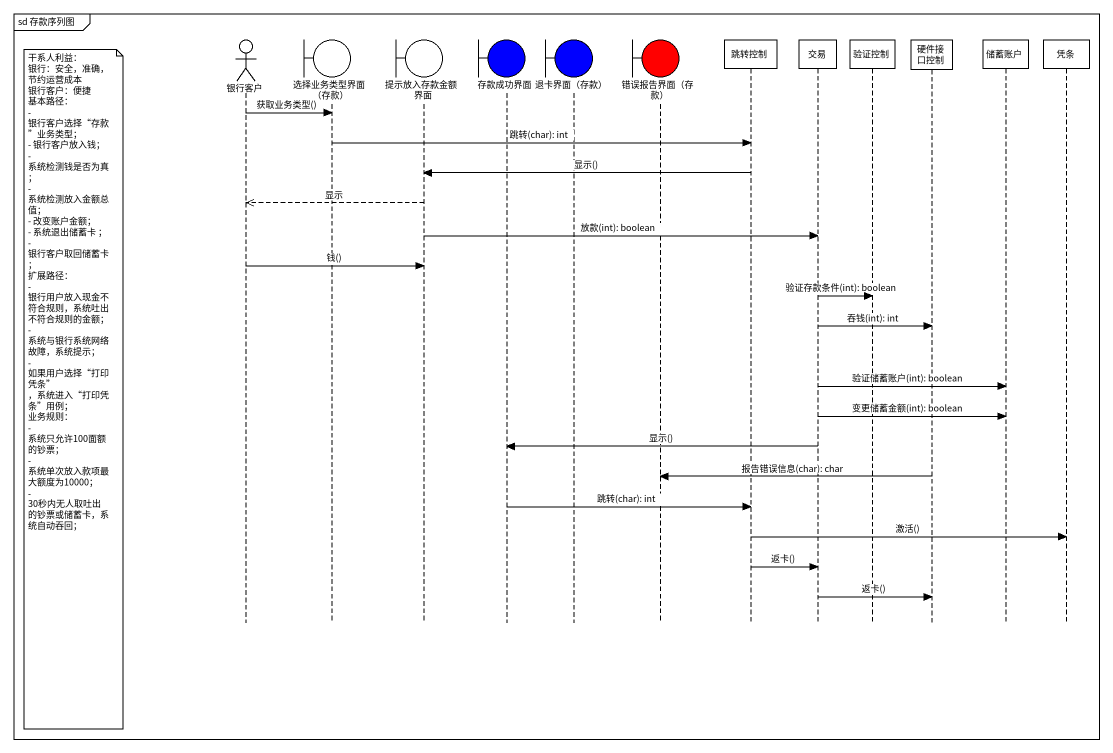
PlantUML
@startuml
mainframe sd 存款序列图
hide footbox
actor 银行客户
boundary "选择业务类型界面（存款）" as 选择业务类型界面_存款
boundary 提示放入存款金额界面
boundary 存款成功界面 #0000FF
boundary "退卡界面（存款）" as 退卡界面_存款 #0000FF
boundary "错误报告界面（存款）" as 错误报告界面_存款 #FF0000
participant 跳转控制
participant 交易
participant 验证控制
participant 硬件接口控制
participant 储蓄账户
participant 凭条

银行客户 -> 选择业务类型界面_存款 : 获取业务类型()
选择业务类型界面_存款 -> 跳转控制 : 跳转(char): int
跳转控制 -> 提示放入存款金额界面 : 显示()
提示放入存款金额界面 -->> 银行客户 : 显示
提示放入存款金额界面 -> 交易 : 放款(int): boolean
银行客户 -> 提示放入存款金额界面 : 钱()
交易 -> 验证控制 : 验证存款条件(int): boolean
交易 -> 硬件接口控制 : 吞钱(int): int
交易 -> 储蓄账户 : 验证储蓄账户(int): boolean
note left of 银行客户
  干系人利益：
  银行：安全，准确，节约运营成本
  银行客户：便捷
  基本路径：
  - 银行客户选择“存款”业务类型；
  - 银行客户放入钱；
  - 系统检测钱是否为真；
  - 系统检测放入金额总值；
  - 改变账户金额；
  - 系统退出储蓄卡 ；
  - 银行客户取回储蓄卡 ；
  扩展路径：
  - 银行用户放入现金不符合规则，系统吐出不符合规则的金额；
  - 系统与银行系统网络故障，系统提示；
  - 如果用户选择“打印凭条” ，系统进入“打印凭条”用例；
  业务规则：
  - 系统只允许100面额的钞票；
  - 系统单次放入款项最大额度为10000；
  - 30秒内无人取吐出的钞票或储蓄卡，系统自动吞回；
end note
交易 -> 储蓄账户 : 变更储蓄金额(int): boolean
交易 -> 存款成功界面 : 显示()
硬件接口控制 -> 错误报告界面_存款 : 报告错误信息(char): char
存款成功界面 -> 跳转控制 : 跳转(char): int
跳转控制 -> 凭条 : 激活()
跳转控制 -> 交易 : 返卡()
交易 -> 硬件接口控制 : 返卡()
@enduml
